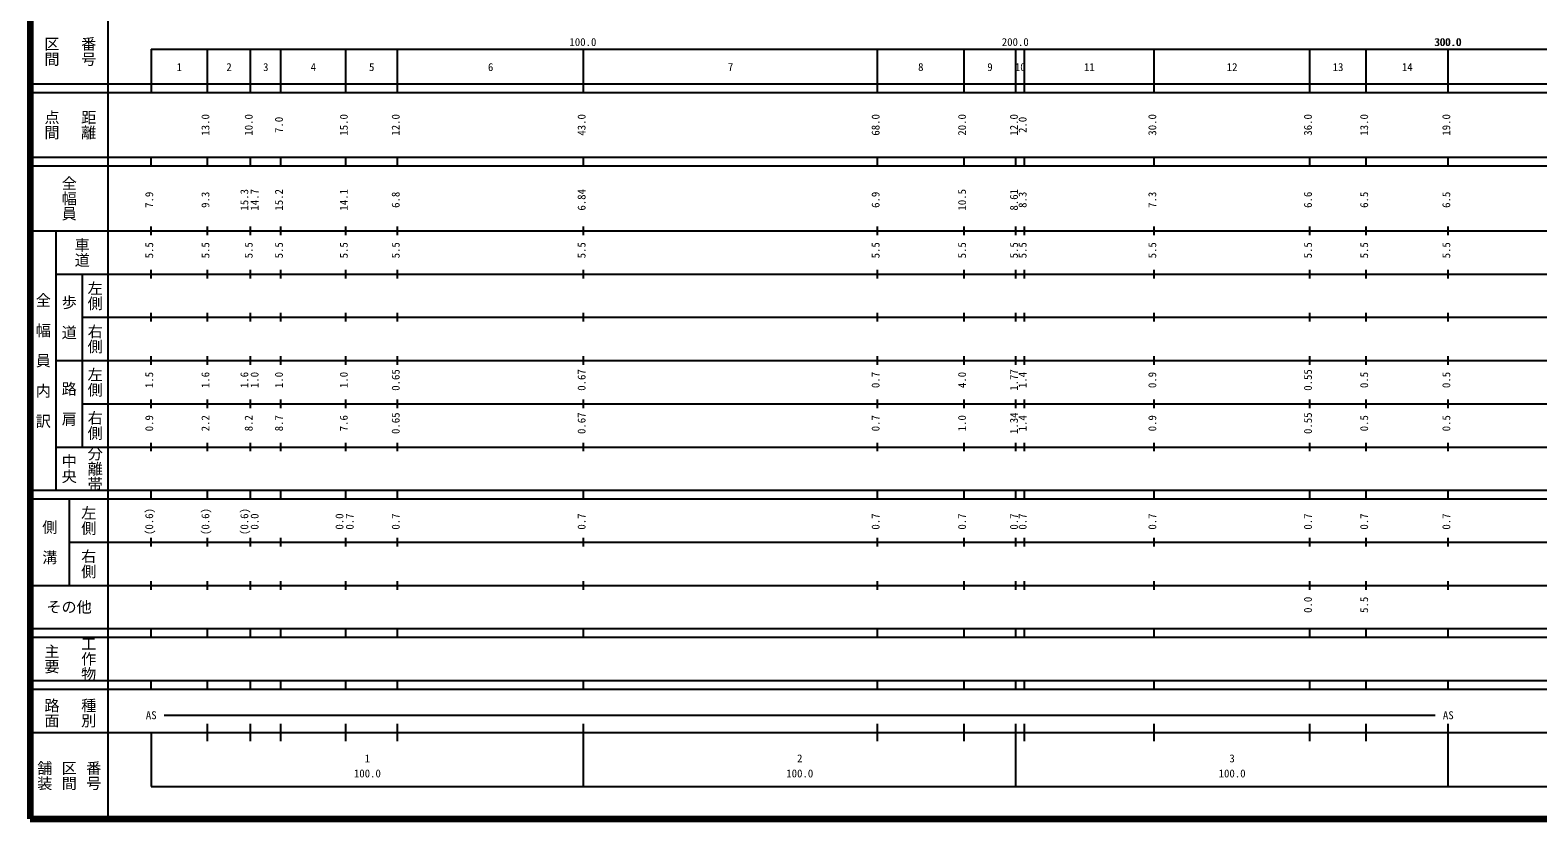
# Model space of a CAD drawing. Units: millimetres on the paper, enlarged 1000 times. Extents: x 40000 to 680000, y 20000 to 380000.
# Drawn here: x 40000 to 388715, y 20000 to 202409 of the extents above; entities that cross this region are included whole.
import ezdxf
from ezdxf.enums import TextEntityAlignment as Align

# ---------------------------------------------------------------- set-up
doc = ezdxf.new("R2010")
doc.units = ezdxf.units.MM
doc.header["$LTSCALE"] = 1000
doc.layers.add('M-TTL', color=2, linetype='Continuous', lineweight=140)
doc.layers.add('M-TTL-BAND', color=7, linetype='Continuous', lineweight=25)
doc.styles.add('@ＭＳ ゴシック', font='')
doc.styles.add('ＭＳ ゴシック', font='')
doc.styles.get('@ＭＳ ゴシック').set_extended_font_data('@MS Gothic')
doc.styles.get('ＭＳ ゴシック').set_extended_font_data('MS Gothic')

msp = doc.modelspace()

# ---------------------------------------------------------------- linework, layer by layer
at = {"layer": 'M-TTL'}
for p, q in [((40000, 380000), (40000, 20000)), ((40000, 20000), (680000, 20000))]:
    msp.add_line(p, q, dxfattribs=at)
at = {"layer": 'M-TTL-BAND'}
for p, q in [((58000, 370000), (58000, 20000)), ((68000, 198000), (579000, 198000)), ((68000, 198000), (68000, 188000)), ((81000, 188000), (81000, 198000)), ((91000, 188000), (91000, 198000)), ((98000, 188000), (98000, 198000)), ((113000, 188000), (113000, 198000)), ((125000, 188000), (125000, 198000)), ((168000, 188000), (168000, 198000)), ((236000, 188000), (236000, 198000)), ((256000, 188000), (256000, 198000)), ((268000, 188000), (268000, 198000)), ((270000, 188000), (270000, 198000)), ((300000, 188000), (300000, 198000)), ((336000, 188000), (336000, 198000)), ((349000, 188000), (349000, 198000)), ((368000, 188000), (368000, 198000)), ((40000, 190000), (579000, 190000)), ((40000, 188000), (579000, 188000)), ((40000, 173000), (579000, 173000)), ((40000, 171000), (579000, 171000)), ((68000, 171000), (68000, 173000)), ((81000, 171000), (81000, 173000)), ((91000, 171000), (91000, 173000)), ((98000, 171000), (98000, 173000)), ((113000, 171000), (113000, 173000)), ((125000, 171000), (125000, 173000)), ((168000, 171000), (168000, 173000)), ((236000, 171000), (236000, 173000)), ((256000, 171000), (256000, 173000)), ((268000, 171000), (268000, 173000)), ((270000, 171000), (270000, 173000)), ((300000, 171000), (300000, 173000)), ((336000, 171000), (336000, 173000)), ((349000, 171000), (349000, 173000)), ((368000, 171000), (368000, 173000)), ((68000, 155000), (68000, 157000)), ((81000, 155000), (81000, 157000)), ((91000, 155000), (91000, 157000)), ((98000, 155000), (98000, 157000)), ((113000, 155000), (113000, 157000)), ((125000, 155000), (125000, 157000)), ((168000, 155000), (168000, 157000)), ((236000, 155000), (236000, 157000)), ((256000, 155000), (256000, 157000)), ((268000, 155000), (268000, 157000)), ((270000, 155000), (270000, 157000)), ((300000, 155000), (300000, 157000)), ((336000, 155000), (336000, 157000)), ((349000, 155000), (349000, 157000)), ((368000, 155000), (368000, 157000)), ((40000, 156000), (579000, 156000)), ((46000, 96000), (46000, 156000)), ((68000, 145000), (68000, 147000)), ((81000, 145000), (81000, 147000)), ((91000, 145000), (91000, 147000)), ((98000, 145000), (98000, 147000)), ((113000, 145000), (113000, 147000)), ((125000, 145000), (125000, 147000)), ((168000, 145000), (168000, 147000)), ((236000, 145000), (236000, 147000)), ((256000, 145000), (256000, 147000)), ((268000, 145000), (268000, 147000)), ((270000, 145000), (270000, 147000)), ((300000, 145000), (300000, 147000)), ((336000, 145000), (336000, 147000)), ((349000, 145000), (349000, 147000)), ((368000, 145000), (368000, 147000)), ((46000, 146000), (579000, 146000)), ((52000, 146000), (52000, 106000)), ((52000, 136000), (579000, 136000)), ((68000, 135000), (68000, 137000)), ((81000, 135000), (81000, 137000)), ((91000, 135000), (91000, 137000)), ((98000, 135000), (98000, 137000)), ((113000, 135000), (113000, 137000)), ((125000, 135000), (125000, 137000)), ((168000, 135000), (168000, 137000)), ((236000, 135000), (236000, 137000)), ((256000, 135000), (256000, 137000)), ((268000, 135000), (268000, 137000)), ((270000, 135000), (270000, 137000)), ((300000, 135000), (300000, 137000)), ((336000, 135000), (336000, 137000)), ((349000, 135000), (349000, 137000)), ((368000, 135000), (368000, 137000)), ((46000, 126000), (579000, 126000)), ((68000, 125000), (68000, 127000)), ((81000, 125000), (81000, 127000)), ((91000, 125000), (91000, 127000)), ((98000, 125000), (98000, 127000)), ((113000, 125000), (113000, 127000)), ((125000, 125000), (125000, 127000)), ((168000, 125000), (168000, 127000)), ((236000, 125000), (236000, 127000)), ((256000, 125000), (256000, 127000)), ((268000, 125000), (268000, 127000)), ((270000, 125000), (270000, 127000)), ((300000, 125000), (300000, 127000)), ((336000, 125000), (336000, 127000)), ((349000, 125000), (349000, 127000)), ((368000, 125000), (368000, 127000)), ((52000, 116000), (579000, 116000)), ((68000, 115000), (68000, 117000)), ((81000, 115000), (81000, 117000)), ((91000, 115000), (91000, 117000)), ((98000, 115000), (98000, 117000)), ((113000, 115000), (113000, 117000)), ((125000, 115000), (125000, 117000)), ((168000, 115000), (168000, 117000)), ((236000, 115000), (236000, 117000)), ((256000, 115000), (256000, 117000)), ((268000, 115000), (268000, 117000)), ((270000, 115000), (270000, 117000)), ((300000, 115000), (300000, 117000)), ((336000, 115000), (336000, 117000)), ((349000, 115000), (349000, 117000)), ((368000, 115000), (368000, 117000)), ((46000, 106000), (579000, 106000)), ((68000, 105000), (68000, 107000)), ((81000, 105000), (81000, 107000)), ((91000, 105000), (91000, 107000)), ((98000, 105000), (98000, 107000)), ((113000, 105000), (113000, 107000)), ((125000, 105000), (125000, 107000)), ((168000, 105000), (168000, 107000)), ((236000, 105000), (236000, 107000)), ((256000, 105000), (256000, 107000)), ((268000, 105000), (268000, 107000)), ((270000, 105000), (270000, 107000)), ((300000, 105000), (300000, 107000)), ((336000, 105000), (336000, 107000)), ((349000, 105000), (349000, 107000)), ((368000, 105000), (368000, 107000)), ((40000, 96000), (579000, 96000)), ((68000, 94000), (68000, 96000)), ((81000, 94000), (81000, 96000)), ((91000, 94000), (91000, 96000)), ((98000, 94000), (98000, 96000)), ((113000, 94000), (113000, 96000)), ((125000, 94000), (125000, 96000)), ((168000, 94000), (168000, 96000)), ((236000, 94000), (236000, 96000)), ((256000, 94000), (256000, 96000)), ((268000, 94000), (268000, 96000)), ((270000, 94000), (270000, 96000)), ((300000, 94000), (300000, 96000)), ((336000, 94000), (336000, 96000)), ((349000, 94000), (349000, 96000)), ((368000, 94000), (368000, 96000)), ((40000, 94000), (579000, 94000)), ((49000, 94000), (49000, 74000)), ((49000, 84000), (579000, 84000)), ((68000, 83000), (68000, 85000)), ((81000, 83000), (81000, 85000)), ((91000, 83000), (91000, 85000)), ((98000, 83000), (98000, 85000)), ((113000, 83000), (113000, 85000)), ((125000, 83000), (125000, 85000)), ((168000, 83000), (168000, 85000)), ((236000, 83000), (236000, 85000)), ((256000, 83000), (256000, 85000)), ((268000, 83000), (268000, 85000)), ((270000, 83000), (270000, 85000)), ((300000, 83000), (300000, 85000)), ((336000, 83000), (336000, 85000)), ((349000, 83000), (349000, 85000)), ((368000, 83000), (368000, 85000)), ((40000, 74000), (579000, 74000)), ((68000, 73000), (68000, 75000)), ((81000, 73000), (81000, 75000)), ((91000, 73000), (91000, 75000)), ((98000, 73000), (98000, 75000)), ((113000, 73000), (113000, 75000)), ((125000, 73000), (125000, 75000)), ((168000, 73000), (168000, 75000)), ((236000, 73000), (236000, 75000)), ((256000, 73000), (256000, 75000)), ((268000, 73000), (268000, 75000)), ((270000, 73000), (270000, 75000)), ((300000, 73000), (300000, 75000)), ((336000, 73000), (336000, 75000)), ((349000, 73000), (349000, 75000)), ((368000, 73000), (368000, 75000)), ((40000, 64000), (579000, 64000)), ((68000, 62000), (68000, 64000)), ((81000, 62000), (81000, 64000)), ((91000, 62000), (91000, 64000)), ((98000, 62000), (98000, 64000)), ((113000, 62000), (113000, 64000)), ((125000, 62000), (125000, 64000)), ((168000, 62000), (168000, 64000)), ((236000, 62000), (236000, 64000)), ((256000, 62000), (256000, 64000)), ((268000, 62000), (268000, 64000)), ((270000, 62000), (270000, 64000)), ((300000, 62000), (300000, 64000)), ((336000, 62000), (336000, 64000)), ((349000, 62000), (349000, 64000)), ((368000, 62000), (368000, 64000)), ((40000, 62000), (579000, 62000)), ((40000, 52000), (579000, 52000)), ((40000, 50000), (579000, 50000)), ((68000, 50000), (68000, 52000)), ((81000, 50000), (81000, 52000)), ((91000, 50000), (91000, 52000)), ((98000, 50000), (98000, 52000)), ((113000, 50000), (113000, 52000)), ((125000, 50000), (125000, 52000)), ((168000, 50000), (168000, 52000)), ((236000, 50000), (236000, 52000)), ((256000, 50000), (256000, 52000)), ((268000, 50000), (268000, 52000)), ((270000, 50000), (270000, 52000)), ((300000, 50000), (300000, 52000)), ((336000, 50000), (336000, 52000)), ((349000, 50000), (349000, 52000)), ((368000, 50000), (368000, 52000)), ((71000, 44000), (365000, 44000)), ((81000, 38000), (81000, 42000)), ((91000, 38000), (91000, 42000)), ((98000, 38000), (98000, 42000)), ((113000, 38000), (113000, 42000)), ((125000, 38000), (125000, 42000)), ((168000, 27500), (168000, 42000)), ((236000, 38000), (236000, 42000)), ((256000, 38000), (256000, 42000)), ((268000, 27500), (268000, 42000)), ((270000, 38000), (270000, 42000)), ((300000, 38000), (300000, 42000)), ((336000, 38000), (336000, 42000)), ((349000, 38000), (349000, 42000)), ((368000, 27500), (368000, 42000)), ((40000, 40000), (579000, 40000)), ((68000, 40000), (68000, 27500)), ((68000, 27500), (579000, 27500))]:
    msp.add_line(p, q, dxfattribs=at)

# ---------------------------------------------------------------- texts
at = {"layer": 'M-TTL-BAND', "style": '@ＭＳ ゴシック'}
for s, p in [('区間', (45000, 197500)), ('番号', (53500, 197500)), ('点間', (45000, 180500)), ('距離', (53500, 180500)), ('全幅員', (49000, 163500)), ('車道', (52000, 151000)), ('左側', (55000, 141000)), ('全\u3000幅\u3000員\u3000内\u3000訳', (43000, 126000)), ('歩\u3000道', (49000, 136000)), ('右側', (55000, 131000)), ('左側', (55000, 121000)), ('路\u3000肩', (49000, 116000)), ('右側', (55000, 111000)), ('分離帯', (55000, 101000)), ('中央', (49000, 101000)), ('左側', (53500, 89000)), ('側\u3000溝', (44500, 84000)), ('右側', (53500, 79000)), ('主要', (45000, 57000)), ('工作物', (53500, 57000)), ('路面', (45000, 44500)), ('種別', (53500, 44500)), ('舗装', (43333, 30000)), ('区間', (49000, 30000)), ('番号', (54667, 30000))]:
    msp.add_text(s, height=2566, rotation=270, dxfattribs=at).set_placement(p, align=Align.MIDDLE_CENTER)
at = {"layer": 'M-TTL-BAND', "style": 'ＭＳ ゴシック'}
for s, p in [('100.0', (167844, 198195)), ('200.0', (267844, 198195)), ('300.0', (367844, 198195)), ('300.0', (368000, 198195)), ('1', (74500, 192405)), ('2', (86000, 192405)), ('3', (94500, 192405)), ('4', (105500, 192405)), ('5', (119000, 192405)), ('6', (146500, 192405)), ('7', (202000, 192405)), ('8', (246000, 192405)), ('9', (262000, 192405)), ('10', (269000, 192405)), ('11', (285000, 192405)), ('12', (318000, 192405)), ('13', (342500, 192405)), ('14', (358500, 192405)), ('AS', (68000, 42500)), ('AS', (368000, 42500)), ('2', (218000, 32523)), ('3', (318000, 32523)), ('100.0', (118000, 29033)), ('1', (118000, 32523)), ('100.0', (218000, 29033)), ('100.0', (318000, 29033))]:
    msp.add_text(s, height=1833, dxfattribs=at).set_placement(p, align=Align.BOTTOM_CENTER)
for s, p in [('13.0', (82000, 180500)), ('10.0', (92000, 180500)), ('7.0', (99000, 180500)), ('15.0', (114000, 180500)), ('12.0', (126000, 180500)), ('43.0', (169000, 180500)), ('68.0', (237000, 180500)), ('20.0', (257000, 180500)), ('12.0', (269000, 180500)), ('2.0', (271000, 180500)), ('30.0', (301000, 180500)), ('36.0', (337000, 180500)), ('13.0', (350000, 180500)), ('19.0', (369000, 180500)), ('7.9', (69000, 163174)), ('9.3', (82000, 163174)), ('15.3', (91000, 163174)), ('14.7', (93370, 163174)), ('15.2', (99000, 163174)), ('14.1', (114000, 163174)), ('6.8', (126000, 163174)), ('6.84', (169000, 163174)), ('6.9', (237000, 163174)), ('10.5', (257000, 163174)), ('8.61', (269000, 163174)), ('8.3', (271000, 163174)), ('7.3', (301000, 163174)), ('6.6', (337000, 163174)), ('6.5', (350000, 163174)), ('6.5', (369000, 163174)), ('5.5', (69000, 151500)), ('5.5', (82000, 151500)), ('5.5', (92000, 151500)), ('5.5', (99000, 151500)), ('5.5', (114000, 151500)), ('5.5', (126000, 151500)), ('5.5', (169000, 151500)), ('5.5', (237000, 151500)), ('5.5', (257000, 151500)), ('5.5', (269000, 151500)), ('5.5', (271000, 151500)), ('5.5', (301000, 151500)), ('5.5', (337000, 151500)), ('5.5', (350000, 151500)), ('5.5', (369000, 151500)), ('1.5', (69000, 121500)), ('1.6', (82000, 121500)), ('1.6', (91000, 121500)), ('1.0', (93370, 121500)), ('1.0', (99000, 121500)), ('1.0', (114000, 121500)), ('0.65', (126000, 121500)), ('0.67', (169000, 121500)), ('0.7', (237000, 121500)), ('4.0', (257000, 121500)), ('1.77', (269000, 121500)), ('1.4', (271000, 121500)), ('0.9', (301000, 121500)), ('0.55', (337000, 121500)), ('0.5', (350000, 121500)), ('0.5', (369000, 121500)), ('0.9', (69000, 111500)), ('2.2', (82000, 111500)), ('8.2', (92000, 111500)), ('8.7', (99000, 111500)), ('7.6', (114000, 111500)), ('0.65', (126000, 111500)), ('0.67', (169000, 111500)), ('0.7', (237000, 111500)), ('1.0', (257000, 111500)), ('1.34', (269000, 111500)), ('1.4', (271000, 111500)), ('0.9', (301000, 111500)), ('0.55', (337000, 111500)), ('0.5', (350000, 111500)), ('0.5', (369000, 111500)), ('(0.6)', (69000, 88764)), ('(0.6)', (82000, 88764)), ('(0.6)', (91000, 88764)), ('0.0', (93370, 88764)), ('0.0', (113000, 88764)), ('0.7', (115370, 88764)), ('0.7', (126000, 88764)), ('0.7', (169000, 88764)), ('0.7', (237000, 88764)), ('0.7', (257000, 88764)), ('0.7', (269000, 88764)), ('0.7', (271000, 88764)), ('0.7', (301000, 88764)), ('0.7', (337000, 88764)), ('0.7', (350000, 88764)), ('0.7', (369000, 88764)), ('0.0', (337000, 69500)), ('5.5', (350000, 69500))]:
    msp.add_text(s, height=1833, rotation=90, dxfattribs=at).set_placement(p, align=Align.BOTTOM_CENTER)
msp.add_text('その他', height=2566, dxfattribs=at).set_placement((49000, 69000), align=Align.MIDDLE_CENTER)

doc.saveas('drawing.dxf')
